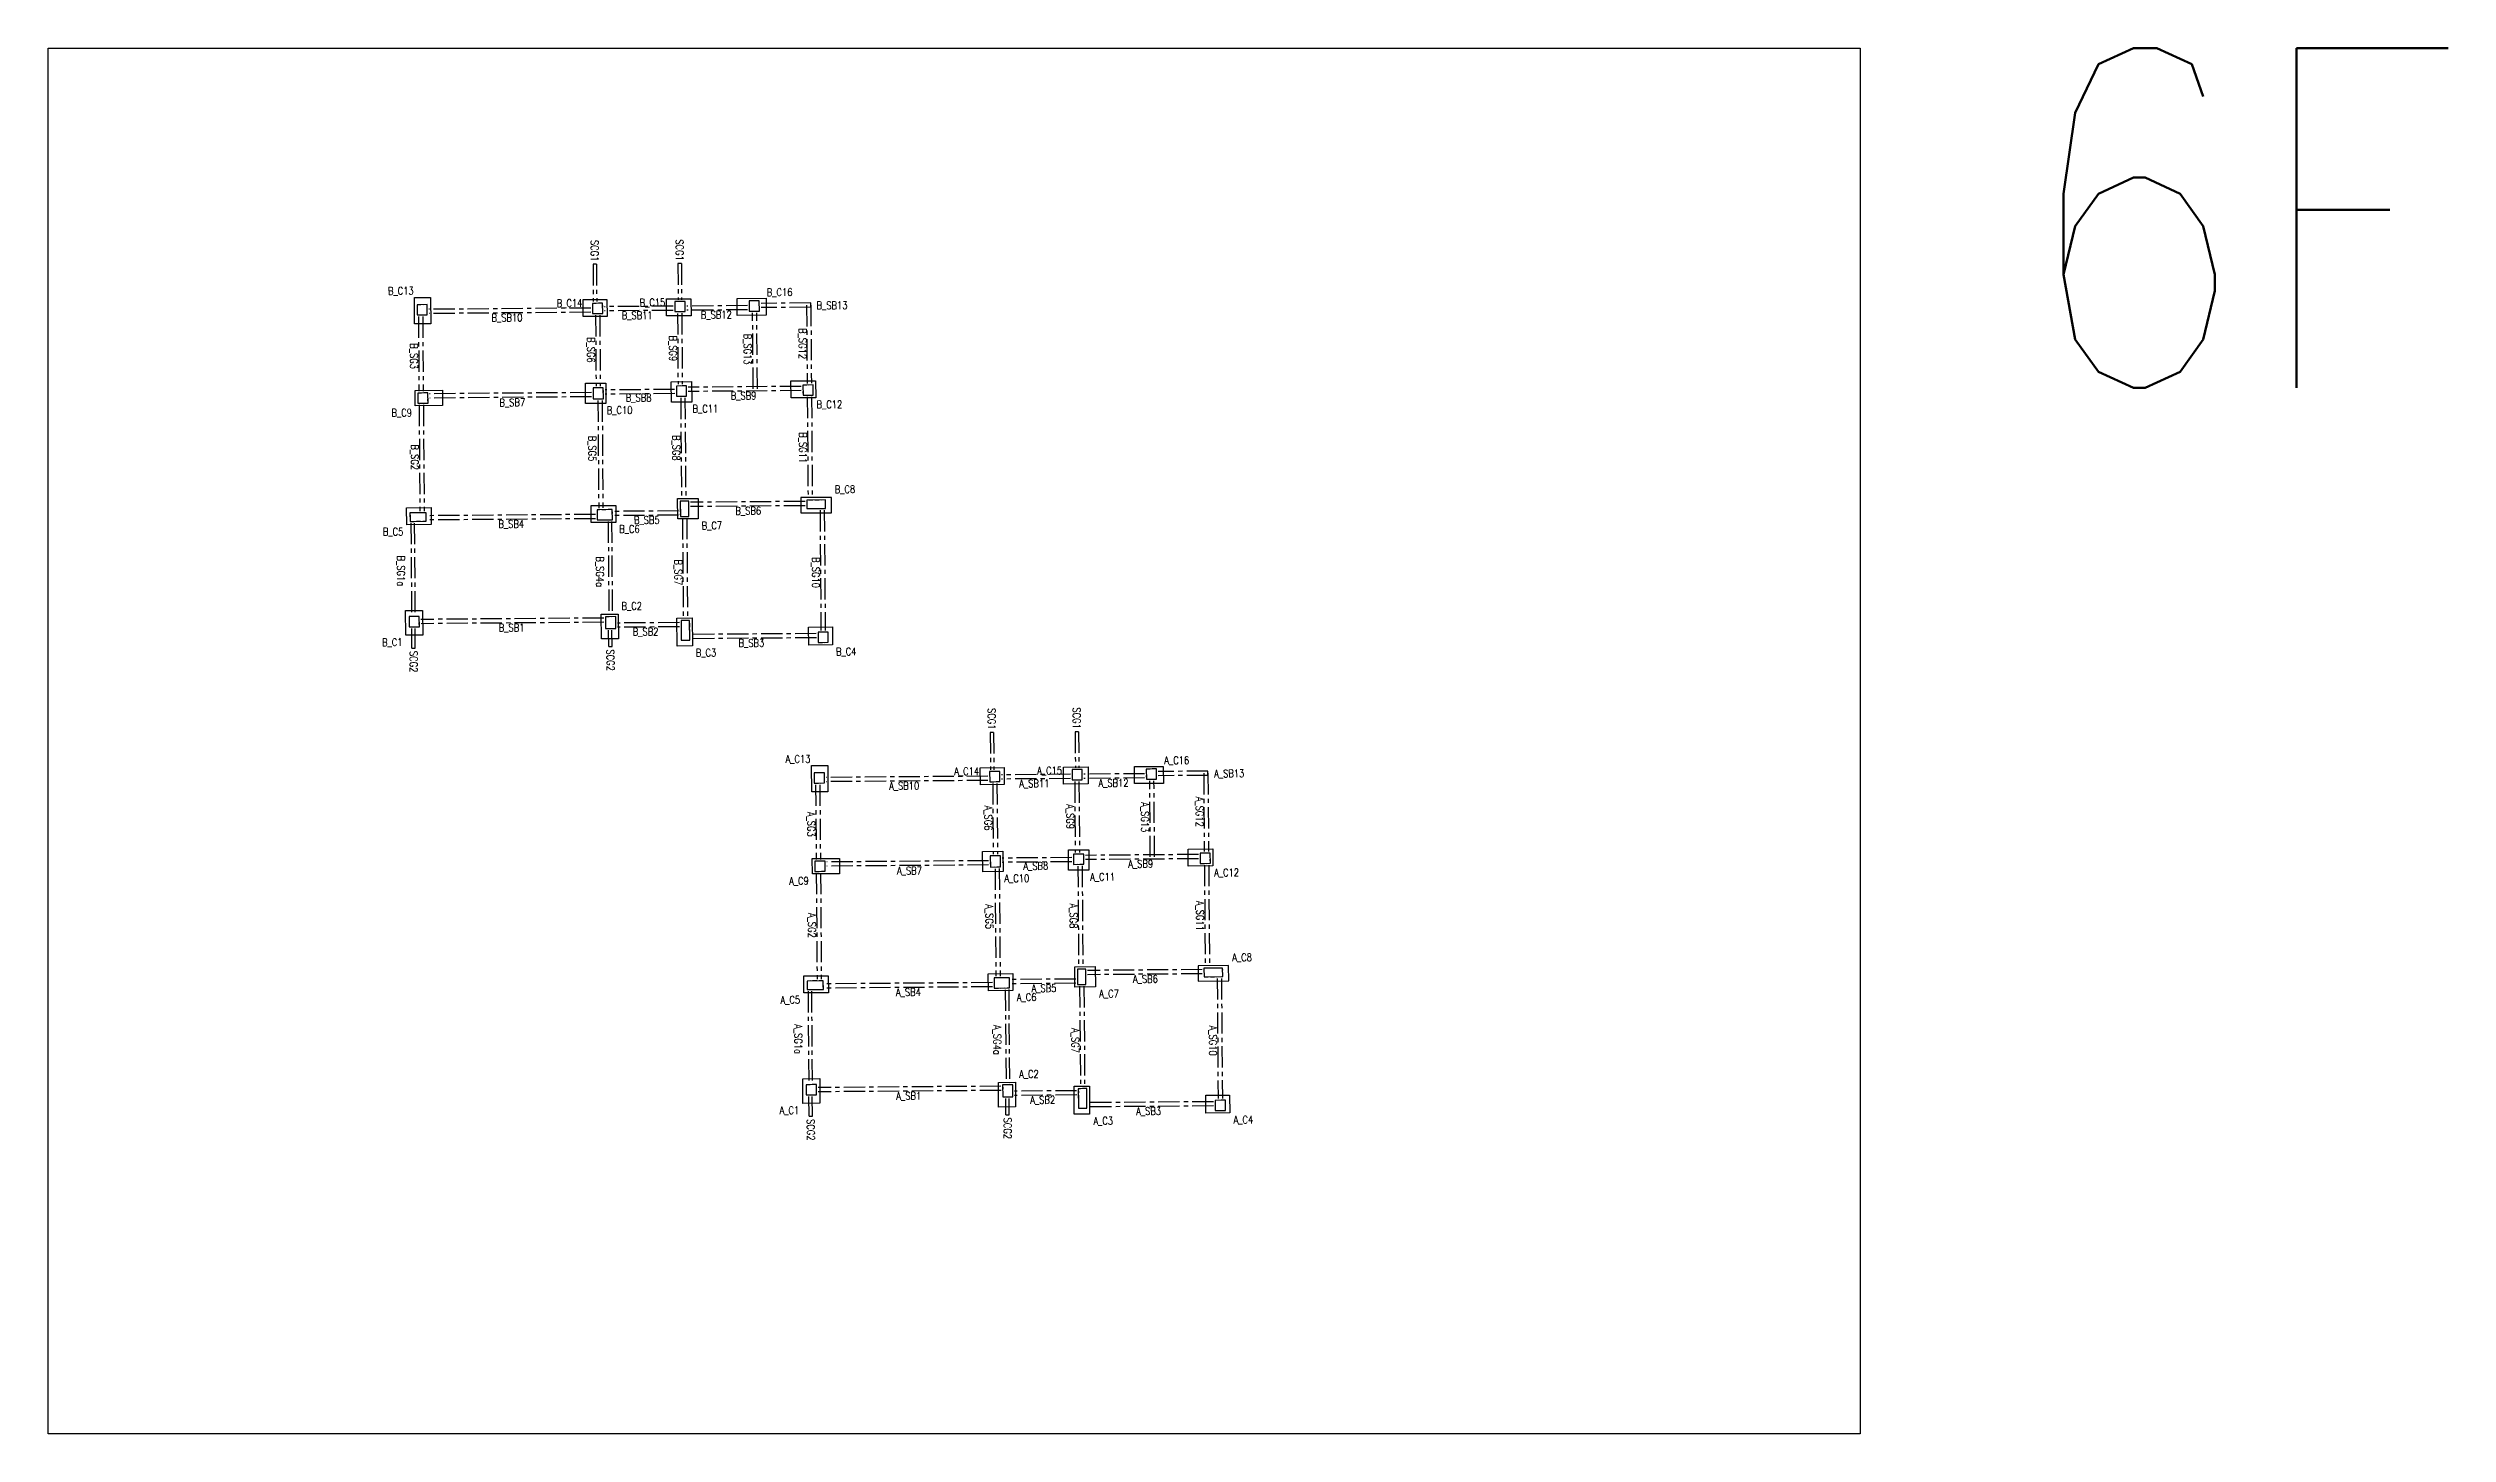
# Model space of a CAD drawing. Header units: millimetres. Extents: x 39613 to 69886, y 27475 to 191272.
# Drawn here: x 50002 to 64126, y 82407 to 90563 of the extents above; entities that cross this region are included whole.
import ezdxf
from ezdxf.enums import TextEntityAlignment as Align

# ---------------------------------------------------------------- set-up
doc = ezdxf.new("R2010")
doc.units = ezdxf.units.MM
doc.header["$LTSCALE"] = 100
doc.header["$MEASUREMENT"] = 0
doc.linetypes.add('CENTER', pattern=[2, 1.25, -0.25, 0.25, -0.25])
doc.linetypes.add('HIDDEN', pattern=[0.375, 0.25, -0.125])
for name, color, linetype in [('TC-COLUMN', 1, 'Continuous'), ('TC-TB', 2, 'Continuous'), ('TC-TC', 4, 'Continuous'), ('TC-虛鋼柱', 4, 'HIDDEN'), ('TC-鋼柱', 11, 'Continuous'), ('TC-鋼粱', 183, 'CENTER')]:
    doc.layers.add(name, color=color, linetype=linetype)
doc.styles.get("Standard").update_dxf_attribs({"font": 'txt.shx', "width": 0.8, "bigfont": 'ae.shx'})

msp = doc.modelspace()

# ---------------------------------------------------------------- linework, layer by layer
at = {"layer": 'Defpoints'}
msp.add_lwpolyline([(60666.19, 90562.78), (60666.19, 82407.41), (50001.56, 82407.41), (50001.56, 90562.78)], close=True, dxfattribs=at)
at = {"layer": 'TC-COLUMN'}
for points in [[(52159.46, 88939.66), (52158.27, 89094.66), (52253.27, 89095.39), (52254.46, 88940.39)], [(53150.73, 89082.28), (53290.73, 89083.35), (53291.49, 88983.36), (53151.5, 88982.28)], [(53640.78, 89086.04), (53785.77, 89087.16), (53786.54, 88987.16), (53641.54, 88986.05)], [(54057.66, 89089.25), (54227.65, 89090.55), (54228.42, 88990.55), (54058.42, 88989.25)], [(53284.57, 88591.29), (53285.49, 88471.3), (53165.49, 88470.38), (53164.57, 88590.37)], [(53789.35, 88599.67), (53790.27, 88479.67), (53670.27, 88478.75), (53669.35, 88598.75)], [(54374.36, 88603.94), (54519.35, 88605.06), (54520.12, 88505.06), (54375.13, 88503.94)], [(52322.47, 88548.72), (52323.16, 88458.72), (52163.17, 88457.49), (52162.47, 88547.49)], [(52111.67, 87857.26), (52256.66, 87858.38), (52257.43, 87758.38), (52112.44, 87757.27)], [(53197.6, 87870.6), (53342.59, 87871.72), (53343.36, 87771.72), (53198.37, 87770.61)], [(53827.3, 87912.44), (53828.22, 87792.44), (53708.22, 87791.52), (53707.3, 87911.52)], [(54432.28, 87917.08), (54432.97, 87827.08), (54612.96, 87828.47), (54612.27, 87918.47)], [(52107.43, 87107.15), (52106.32, 87252.14), (52206.31, 87252.91), (52207.43, 87107.91)], [(53258.63, 87086.05), (53257.51, 87231.05), (53357.51, 87231.81), (53358.62, 87086.82)], [(53702.83, 87208.66), (53792.83, 87209.35), (53794.1, 87044.36), (53704.1, 87043.66)], [(54478.13, 87154.92), (54618.13, 87155.99), (54618.93, 87051), (54478.94, 87049.92)], [(54496.89, 86185.03), (54495.7, 86340.03), (54590.7, 86340.76), (54591.89, 86185.76)], [(55488.16, 86327.65), (55628.16, 86328.72), (55628.92, 86228.73), (55488.93, 86227.65)], [(55978.21, 86331.41), (56123.2, 86332.53), (56123.97, 86232.53), (55978.98, 86231.42)], [(56565.85, 86235.92), (56395.85, 86234.62), (56395.09, 86334.61), (56565.08, 86335.92)], [(54659.9, 85794.09), (54660.59, 85704.09), (54500.6, 85702.86), (54499.91, 85792.86)], [(55622, 85836.66), (55622.92, 85716.67), (55502.92, 85715.74), (55502, 85835.74)], [(56126.78, 85845.04), (56127.7, 85725.04), (56007.7, 85724.12), (56006.78, 85844.12)], [(56711.79, 85849.31), (56856.78, 85850.43), (56857.55, 85750.43), (56712.56, 85749.31)], [(54449.1, 85102.63), (54594.09, 85103.75), (54594.86, 85003.75), (54449.87, 85002.64)], [(55535.03, 85115.97), (55680.02, 85117.09), (55680.79, 85017.09), (55535.8, 85015.98)], [(56164.73, 85157.81), (56165.65, 85037.81), (56045.65, 85036.89), (56044.73, 85156.89)], [(56769.71, 85162.45), (56770.4, 85072.45), (56950.39, 85073.84), (56949.7, 85163.84)], [(54444.86, 84352.52), (54443.75, 84497.51), (54543.74, 84498.28), (54544.86, 84353.28)], [(55596.06, 84331.42), (55594.94, 84476.42), (55694.94, 84477.18), (55696.05, 84332.19)], [(56040.26, 84454.03), (56130.26, 84454.72), (56131.53, 84289.73), (56041.53, 84289.03)], [(56815.56, 84400.29), (56955.56, 84401.36), (56956.36, 84296.37), (56816.37, 84295.29)]]:
    msp.add_lwpolyline(points, close=True, dxfattribs=at)
at = {"layer": 'TC-虛鋼柱'}
for points in [[(52174.06, 88992.28), (52234.06, 88992.74), (52233.6, 89052.74), (52173.6, 89052.27)], [(53206.36, 89000.2), (53266.36, 89000.67), (53265.9, 89060.66), (53205.9, 89060.2)], [(53691.35, 89011.43), (53751.35, 89011.89), (53750.89, 89071.89), (53690.89, 89071.43)], [(54128.23, 89014.78), (54188.23, 89015.25), (54187.77, 89075.24), (54127.77, 89074.78)], [(53210.28, 88498.22), (53270.28, 88498.68), (53269.78, 88563.68), (53209.78, 88563.22)], [(53700, 88513.98), (53760, 88514.44), (53759.54, 88574.44), (53699.54, 88573.98)], [(54445.01, 88519.48), (54505.01, 88519.94), (54504.55, 88579.94), (54444.55, 88579.48)], [(52178.05, 88472.61), (52238.05, 88473.07), (52237.59, 88533.06), (52177.59, 88532.6)], [(53723.1, 87806.64), (53773.1, 87807.02), (53772.41, 87897.02), (53722.41, 87896.64)], [(54577.77, 87853.19), (54577.39, 87903.19), (54467.39, 87902.35), (54467.78, 87852.35)], [(52132.28, 87777.42), (52227.28, 87778.15), (52226.9, 87828.15), (52131.9, 87827.42)], [(53233.25, 87785.88), (53323.25, 87786.57), (53322.79, 87846.56), (53232.79, 87845.87)], [(52127.04, 87157.3), (52187.04, 87157.76), (52186.58, 87217.76), (52126.58, 87217.3)], [(53283.16, 87146.24), (53343.16, 87146.7), (53342.62, 87216.7), (53282.63, 87216.24)], [(53728.83, 87078.84), (53778.83, 87079.23), (53777.95, 87194.22), (53727.95, 87193.84)], [(54533.82, 87065.34), (54593.82, 87065.8), (54593.36, 87125.8), (54533.36, 87125.34)], [(55543.79, 86245.57), (55603.79, 86246.04), (55603.33, 86306.03), (55543.33, 86305.57)], [(56028.78, 86256.8), (56088.78, 86257.26), (56088.32, 86317.26), (56028.32, 86316.8)], [(56465.66, 86260.15), (56525.66, 86260.62), (56525.2, 86320.61), (56465.2, 86320.15)], [(54511.49, 86237.65), (54571.49, 86238.11), (54571.03, 86298.11), (54511.03, 86297.64)], [(54515.48, 85717.98), (54575.48, 85718.44), (54575.02, 85778.43), (54515.02, 85777.97)], [(55547.71, 85743.59), (55607.71, 85744.05), (55607.21, 85809.05), (55547.21, 85808.59)], [(56037.43, 85759.35), (56097.43, 85759.81), (56096.97, 85819.81), (56036.97, 85819.35)], [(56782.44, 85764.85), (56842.44, 85765.31), (56841.98, 85825.31), (56781.98, 85824.85)], [(54469.71, 85022.79), (54564.71, 85023.52), (54564.33, 85073.52), (54469.33, 85072.79)], [(55570.68, 85031.25), (55660.68, 85031.94), (55660.22, 85091.93), (55570.22, 85091.24)], [(56060.54, 85052.01), (56110.53, 85052.39), (56109.84, 85142.39), (56059.84, 85142.01)], [(56915.2, 85098.56), (56914.82, 85148.56), (56804.82, 85147.71), (56805.21, 85097.72)], [(54464.47, 84402.67), (54524.47, 84403.13), (54524.01, 84463.13), (54464.01, 84462.67)], [(55620.59, 84391.61), (55680.59, 84392.07), (55680.05, 84462.07), (55620.06, 84461.61)], [(56066.26, 84324.21), (56116.26, 84324.6), (56115.38, 84439.59), (56065.38, 84439.21)], [(56871.25, 84310.71), (56931.25, 84311.17), (56930.79, 84371.17), (56870.79, 84370.71)]]:
    msp.add_lwpolyline(points, close=True, dxfattribs=at)
at = {"layer": 'TC-鋼柱'}
for points in [[(52174.06, 88992.28), (52234.06, 88992.74), (52233.6, 89052.74), (52173.6, 89052.27)], [(53206.36, 89000.2), (53266.36, 89000.67), (53265.9, 89060.66), (53205.9, 89060.2)], [(53691.35, 89011.43), (53751.35, 89011.89), (53750.89, 89071.89), (53690.89, 89071.43)], [(54128.23, 89014.78), (54188.23, 89015.25), (54187.77, 89075.24), (54127.77, 89074.78)], [(53210.28, 88498.22), (53270.28, 88498.68), (53269.78, 88563.68), (53209.78, 88563.22)], [(53700, 88513.98), (53760, 88514.44), (53759.54, 88574.44), (53699.54, 88573.98)], [(54445.01, 88519.48), (54505.01, 88519.94), (54504.55, 88579.94), (54444.55, 88579.48)], [(52178.05, 88472.61), (52238.05, 88473.07), (52237.59, 88533.06), (52177.59, 88532.6)], [(53723.1, 87806.64), (53773.1, 87807.02), (53772.41, 87897.02), (53722.41, 87896.64)], [(54577.77, 87853.19), (54577.39, 87903.19), (54467.39, 87902.35), (54467.78, 87852.35)], [(52132.28, 87777.42), (52227.28, 87778.15), (52226.9, 87828.15), (52131.9, 87827.42)], [(53233.25, 87785.88), (53323.25, 87786.57), (53322.79, 87846.56), (53232.79, 87845.87)], [(52127.04, 87157.3), (52187.04, 87157.76), (52186.58, 87217.76), (52126.58, 87217.3)], [(53283.16, 87146.24), (53343.16, 87146.7), (53342.62, 87216.7), (53282.63, 87216.24)], [(53728.83, 87078.84), (53778.83, 87079.23), (53777.95, 87194.22), (53727.95, 87193.84)], [(54533.82, 87065.34), (54593.82, 87065.8), (54593.36, 87125.8), (54533.36, 87125.34)], [(55543.79, 86245.57), (55603.79, 86246.04), (55603.33, 86306.03), (55543.33, 86305.57)], [(56028.78, 86256.8), (56088.78, 86257.26), (56088.32, 86317.26), (56028.32, 86316.8)], [(56465.66, 86260.15), (56525.66, 86260.62), (56525.2, 86320.61), (56465.2, 86320.15)], [(54511.49, 86237.65), (54571.49, 86238.11), (54571.03, 86298.11), (54511.03, 86297.64)], [(54515.48, 85717.98), (54575.48, 85718.44), (54575.02, 85778.43), (54515.02, 85777.97)], [(55547.71, 85743.59), (55607.71, 85744.05), (55607.21, 85809.05), (55547.21, 85808.59)], [(56037.43, 85759.35), (56097.43, 85759.81), (56096.97, 85819.81), (56036.97, 85819.35)], [(56782.44, 85764.85), (56842.44, 85765.31), (56841.98, 85825.31), (56781.98, 85824.85)], [(54469.71, 85022.79), (54564.71, 85023.52), (54564.33, 85073.52), (54469.33, 85072.79)], [(55570.68, 85031.25), (55660.68, 85031.94), (55660.22, 85091.93), (55570.22, 85091.24)], [(56060.54, 85052.01), (56110.53, 85052.39), (56109.84, 85142.39), (56059.84, 85142.01)], [(56915.2, 85098.56), (56914.82, 85148.56), (56804.82, 85147.71), (56805.21, 85097.72)], [(54464.47, 84402.67), (54524.47, 84403.13), (54524.01, 84463.13), (54464.01, 84462.67)], [(55620.59, 84391.61), (55680.59, 84392.07), (55680.05, 84462.07), (55620.06, 84461.61)], [(56066.26, 84324.21), (56116.26, 84324.6), (56115.38, 84439.59), (56065.38, 84439.21)], [(56871.25, 84310.71), (56931.25, 84311.17), (56930.79, 84371.17), (56870.79, 84370.71)]]:
    msp.add_lwpolyline(points, close=True, dxfattribs=at)
at = {"layer": 'TC-鋼粱'}
for p, q in [((53229.13, 89290.41), (53209.14, 89290.25)), ((53209.14, 89290.25), (53210.83, 89070.24)), ((53229.13, 89290.41), (53230.82, 89070.39)), ((53729.18, 89294.25), (53709.18, 89294.09)), ((53709.18, 89294.09), (53710.81, 89081.58)), ((53729.18, 89294.25), (53730.81, 89081.73)), ((53196.11, 89032.63), (52243.81, 89025.31)), ((53196.31, 89007.63), (52244, 89000.31)), ((53223.91, 88990.34), (53227.12, 88573.35)), ((53248.91, 88990.53), (53252.12, 88573.54)), ((53681.1, 89043.85), (53276.05, 89040.74)), ((53681.29, 89018.85), (53276.25, 89015.74)), ((53706.43, 89001.54), (53709.63, 88584.06)), ((53731.43, 89001.74), (53734.63, 88584.25)), ((54117.98, 89047.21), (53761.1, 89044.47)), ((54118.17, 89022.21), (53761.29, 89019.47)), ((54151.74, 88557.23), (54148.31, 89004.94)), ((54176.74, 88557.42), (54173.31, 89005.13)), ((54490.84, 89062.57), (54197.88, 89060.32)), ((54491.03, 89037.57), (54198.07, 89035.32)), ((54465.94, 89049.88), (54469.47, 88589.67)), ((54491.03, 89037.57), (54490.84, 89062.57)), ((54490.94, 89050.07), (54494.47, 88589.86)), ((52181.64, 88982.33), (52185.01, 88542.66)), ((52206.64, 88982.53), (52210.01, 88542.85)), ((54434.61, 88571.9), (53769.6, 88566.8)), ((52185.63, 88462.66), (52190.43, 87837.87)), ((52210.63, 88462.86), (52215.42, 87838.06)), ((53199.99, 88535.46), (52247.63, 88528.14)), ((53200.18, 88510.46), (52247.82, 88503.14)), ((53237.85, 88488.43), (53242.71, 87855.95)), ((53262.85, 88488.62), (53267.71, 87856.14)), ((53689.69, 88553.9), (53279.88, 88550.76)), ((53689.89, 88528.9), (53280.07, 88525.76)), ((53725.25, 88504.18), (53729.84, 87906.69)), ((53750.25, 88504.37), (53754.84, 87906.88)), ((54434.8, 88546.9), (53769.79, 88541.8)), ((54470.08, 88509.67), (54474.67, 87912.4)), ((54495.08, 88509.87), (54499.67, 87912.59)), ((54457.45, 87894.77), (53782.47, 87889.58)), ((54457.64, 87869.77), (53782.66, 87864.59)), ((52137.36, 87767.46), (52141.51, 87227.41)), ((52157.36, 87767.61), (52161.51, 87227.57)), ((53223, 87818.3), (52237.03, 87810.73)), ((53223.19, 87793.3), (52237.22, 87785.73)), ((53298.32, 87776.37), (53302.55, 87226.39)), ((53318.32, 87776.53), (53322.55, 87226.54)), ((53712.86, 87839.06), (53332.87, 87836.14)), ((53713.05, 87814.06), (53333.06, 87811.14)), ((53735.82, 87796.6), (53740.37, 87203.94)), ((53760.82, 87796.79), (53765.37, 87204.13)), ((54545.35, 87842.94), (54550.78, 87135.47)), ((54570.35, 87843.13), (54575.78, 87135.67)), ((53272.68, 87208.66), (52196.72, 87200.4)), ((53272.88, 87183.66), (52196.91, 87175.4)), ((53718.04, 87182.08), (53352.91, 87179.28)), ((53718.23, 87157.08), (53353.1, 87154.28)), ((52143.01, 87031.99), (52142.12, 87147.41)), ((52143.01, 87031.99), (52163.01, 87032.15)), ((52163.01, 87032.15), (52162.12, 87147.57)), ((53301.47, 87040.68), (53300.74, 87136.37)), ((53301.47, 87040.68), (53321.47, 87040.84)), ((53321.47, 87040.84), (53320.74, 87136.53)), ((54523.42, 87117.46), (53788.58, 87111.81)), ((54523.61, 87092.46), (53788.77, 87086.82)), ((55566.57, 86535.78), (55546.57, 86535.62)), ((55546.57, 86535.62), (55548.26, 86315.61)), ((55566.57, 86535.78), (55568.25, 86315.76)), ((56066.61, 86539.62), (56046.61, 86539.46)), ((56046.61, 86539.46), (56048.24, 86326.95)), ((56066.61, 86539.62), (56068.24, 86327.1)), ((56828.27, 86307.94), (56535.31, 86305.69)), ((56828.46, 86282.94), (56828.27, 86307.94)), ((54519.07, 86227.7), (54522.44, 85788.03)), ((54544.07, 86227.9), (54547.44, 85788.22)), ((55533.54, 86278), (54581.24, 86270.68)), ((55533.74, 86253), (54581.43, 86245.68)), ((55561.34, 86235.71), (55564.55, 85818.72)), ((55586.34, 86235.9), (55589.55, 85818.91)), ((56018.53, 86289.22), (55613.48, 86286.11)), ((56018.72, 86264.22), (55613.68, 86261.11)), ((56043.86, 86246.91), (56047.06, 85829.43)), ((56068.86, 86247.11), (56072.06, 85829.62)), ((56455.41, 86292.58), (56098.53, 86289.84)), ((56455.6, 86267.58), (56098.72, 86264.84)), ((56489.17, 85802.6), (56485.74, 86250.31)), ((56514.17, 85802.79), (56510.74, 86250.5)), ((56828.46, 86282.94), (56535.5, 86280.69)), ((56803.37, 86295.25), (56806.9, 85835.04)), ((56828.37, 86295.44), (56831.9, 85835.23)), ((55537.42, 85780.83), (54585.06, 85773.51)), ((55537.61, 85755.83), (54585.25, 85748.51)), ((56027.12, 85799.27), (55617.31, 85796.13)), ((56027.32, 85774.27), (55617.5, 85771.13)), ((56062.68, 85749.55), (56067.27, 85152.06)), ((56087.68, 85749.74), (56092.27, 85152.25)), ((56772.04, 85817.27), (56107.03, 85812.17)), ((56772.23, 85792.27), (56107.22, 85787.17)), ((56807.52, 85755.04), (56812.1, 85157.77)), ((56832.51, 85755.24), (56837.1, 85157.96)), ((54523.06, 85708.03), (54527.86, 85083.24)), ((54548.06, 85708.23), (54552.85, 85083.43)), ((55575.28, 85733.8), (55580.14, 85101.32)), ((55600.28, 85733.99), (55605.14, 85101.51)), ((55560.43, 85063.67), (54574.46, 85056.09)), ((55560.62, 85038.67), (54574.65, 85031.1)), ((56050.29, 85084.43), (55670.3, 85081.51)), ((56050.48, 85059.43), (55670.49, 85056.51)), ((56073.25, 85041.97), (56077.8, 84449.31)), ((56098.25, 85042.16), (56102.8, 84449.5)), ((56794.88, 85140.14), (56119.9, 85134.95)), ((56795.07, 85115.14), (56120.09, 85109.96)), ((56882.78, 85088.31), (56888.21, 84380.84)), ((56907.78, 85088.5), (56913.21, 84381.04)), ((54474.79, 85012.83), (54478.94, 84472.78)), ((54494.79, 85012.98), (54498.94, 84472.94)), ((55635.76, 85021.74), (55639.98, 84471.76)), ((55655.75, 85021.9), (55659.98, 84471.91)), ((54480.44, 84277.36), (54479.55, 84392.78)), ((54500.44, 84277.52), (54499.55, 84392.94)), ((55610.11, 84454.03), (54534.15, 84445.77)), ((55610.31, 84429.03), (54534.34, 84420.77)), ((55638.9, 84286.06), (55638.17, 84381.74)), ((55658.9, 84286.21), (55658.17, 84381.9)), ((56055.47, 84427.45), (55690.34, 84424.65)), ((56055.66, 84402.45), (55690.53, 84399.65)), ((56860.85, 84362.83), (56126.01, 84357.18)), ((56861.04, 84337.83), (56126.2, 84332.19)), ((54480.44, 84277.36), (54500.44, 84277.52)), ((55638.9, 84286.06), (55658.9, 84286.21))]:
    msp.add_line(p, q, dxfattribs=at)

# ---------------------------------------------------------------- texts
at = {"layer": 'Defpoints', "color": 2, "width": 0.8}
msp.add_text('6F', height=2000, rotation=360, dxfattribs=at).set_placement((61589.25, 90562.78), align=Align.TOP_LEFT)
at = {"layer": 'TC-TB', "width": 0.8}
for s, rotation, p in [('SCG1', 270.440027, (53218.52, 89370.33)), ('SCG1', 270.440027, (53718.57, 89374.17)), ('B_SB10', 0.440027, (52702.86, 88976.34)), ('B_SB11', 0.440027, (53468.98, 88989.72)), ('B_SB12', 0.440027, (53934.94, 88993.3)), ('B_SB13', 0.440027, (54615.98, 89048.53)), ('B_SG6', 270, (53197.98, 88786.63)), ('B_SG9', 270, (53680.39, 88795.09)), ('B_SG13', 270, (54119.95, 88790.85)), ('B_SG12', 270, (54442.67, 88823.43)), ('B_SG3', 270, (52155.92, 88749.79)), ('B_SB7', 0.440027, (52734.23, 88476.88)), ('B_SB8', 0.440027, (53477.65, 88504.91)), ('B_SB9', 0.440027, (54095, 88516.79)), ('B_SG11', 270, (54444.88, 88210.83)), ('B_SG2', 270, (52160.49, 88155.05)), ('B_SG5', 270, (53205.02, 88206.42)), ('B_SG8', 270, (53700, 88210.22)), ('B_SB6', 0.440027, (54122.86, 87839.7)), ('B_SB4', 0.440027, (52727.92, 87761.99)), ('B_SB5', 0.440027, (53525.76, 87785.12)), ('B_SG1a', 270, (52079.52, 87485.72)), ('B_SG4a', 270, (53250.59, 87481)), ('B_SG7', 270, (53710.77, 87477.56)), ('B_SG10', 270, (54520.66, 87476.5)), ('B_SB1', 0.440027, (52730.11, 87151.99)), ('B_SB2', 0.440027, (53518.38, 87128.05)), ('SCG2', 270.439959, (52153.62, 86952.07)), ('SCG2', 270.439959, (53312.09, 86960.76)), ('B_SB3', 0.440027, (54141.4, 87062.02)), ('SCG1', 270.440027, (55555.95, 86615.7)), ('SCG1', 270.440027, (56056, 86619.54)), ('A_SB13', 0.440027, (56953.41, 86293.9)), ('A_SB10', 0.440027, (55040.29, 86221.71)), ('A_SB11', 0.440027, (55806.41, 86235.09)), ('A_SB12', 0.440027, (56272.37, 86238.67)), ('A_SG3', 270, (54493.35, 85995.16)), ('A_SG6', 270, (55535.41, 86032)), ('A_SG9', 270, (56017.82, 86040.46)), ('A_SG13', 270, (56457.38, 86036.22)), ('A_SG12', 270, (56780.1, 86068.8)), ('A_SB7', 0.440027, (55071.66, 85722.25)), ('A_SB8', 0.440027, (55815.08, 85750.28)), ('A_SB9', 0.440027, (56432.43, 85762.16)), ('A_SG2', 270, (54497.92, 85400.42)), ('A_SG5', 270, (55542.45, 85451.79)), ('A_SG8', 270, (56037.43, 85455.59)), ('A_SG11', 270, (56782.31, 85456.2)), ('A_SB5', 0.440027, (55863.19, 85030.49)), ('A_SB6', 0.440027, (56460.29, 85085.07)), ('A_SB4', 0.440027, (55065.35, 85007.36)), ('A_SG1a', 270, (54416.95, 84731.09)), ('A_SG4a', 270, (55588.02, 84726.37)), ('A_SG7', 270, (56048.2, 84722.93)), ('A_SG10', 270, (56858.09, 84721.87)), ('A_SB1', 0.440027, (55067.54, 84397.36)), ('A_SB2', 0.440027, (55855.81, 84373.42)), ('A_SB3', 0.440027, (56478.83, 84307.39)), ('SCG2', 270.439959, (54491.05, 84197.44)), ('SCG2', 270.439959, (55649.52, 84206.13))]:
    msp.add_text(s, height=45, rotation=rotation, dxfattribs=at).set_placement(p, align=Align.MIDDLE_CENTER)
at = {"layer": 'TC-TC', "width": 0.8}
for s, p in [('B_C13', (52077.97, 89134.04)), ('B_C16', (54307.38, 89126.16)), ('B_C14', (53070.89, 89061.67)), ('B_C15', (53558.93, 89065.41)), ('B_C9', (52083.48, 88416.88)), ('B_C10', (53365.79, 88431.91)), ('B_C11', (53870.57, 88440.29)), ('B_C12', (54600.43, 88465.67)), ('B_C8', (54691.9, 87966.58)), ('B_C5', (52032.75, 87716.65)), ('B_C6', (53423.67, 87732.34)), ('B_C7', (53908.52, 87753.06)), ('B_C2', (53437.14, 87279.92)), ('B_C1', (52027.74, 87066.53)), ('B_C3', (53874.4, 87004.97)), ('B_C4', (54699.24, 87011.31)), ('A_C13', (54415.4, 86379.41)), ('A_C14', (55408.32, 86307.04)), ('A_C15', (55896.36, 86310.78)), ('A_C16', (56644.81, 86371.53)), ('A_C9', (54420.91, 85662.25)), ('A_C10', (55703.22, 85677.28)), ('A_C11', (56208, 85685.66)), ('A_C12', (56937.86, 85711.04)), ('A_C8', (57029.33, 85211.95)), ('A_C5', (54370.18, 84962.02)), ('A_C6', (55761.1, 84977.71)), ('A_C7', (56245.95, 84998.43)), ('A_C2', (55774.57, 84525.29)), ('A_C1', (54365.17, 84311.9)), ('A_C3', (56211.83, 84250.34)), ('A_C4', (57036.67, 84256.68))]:
    msp.add_text(s, height=45, rotation=0.440027, dxfattribs=at).set_placement(p, align=Align.MIDDLE_CENTER)

doc.saveas('drawing.dxf')
